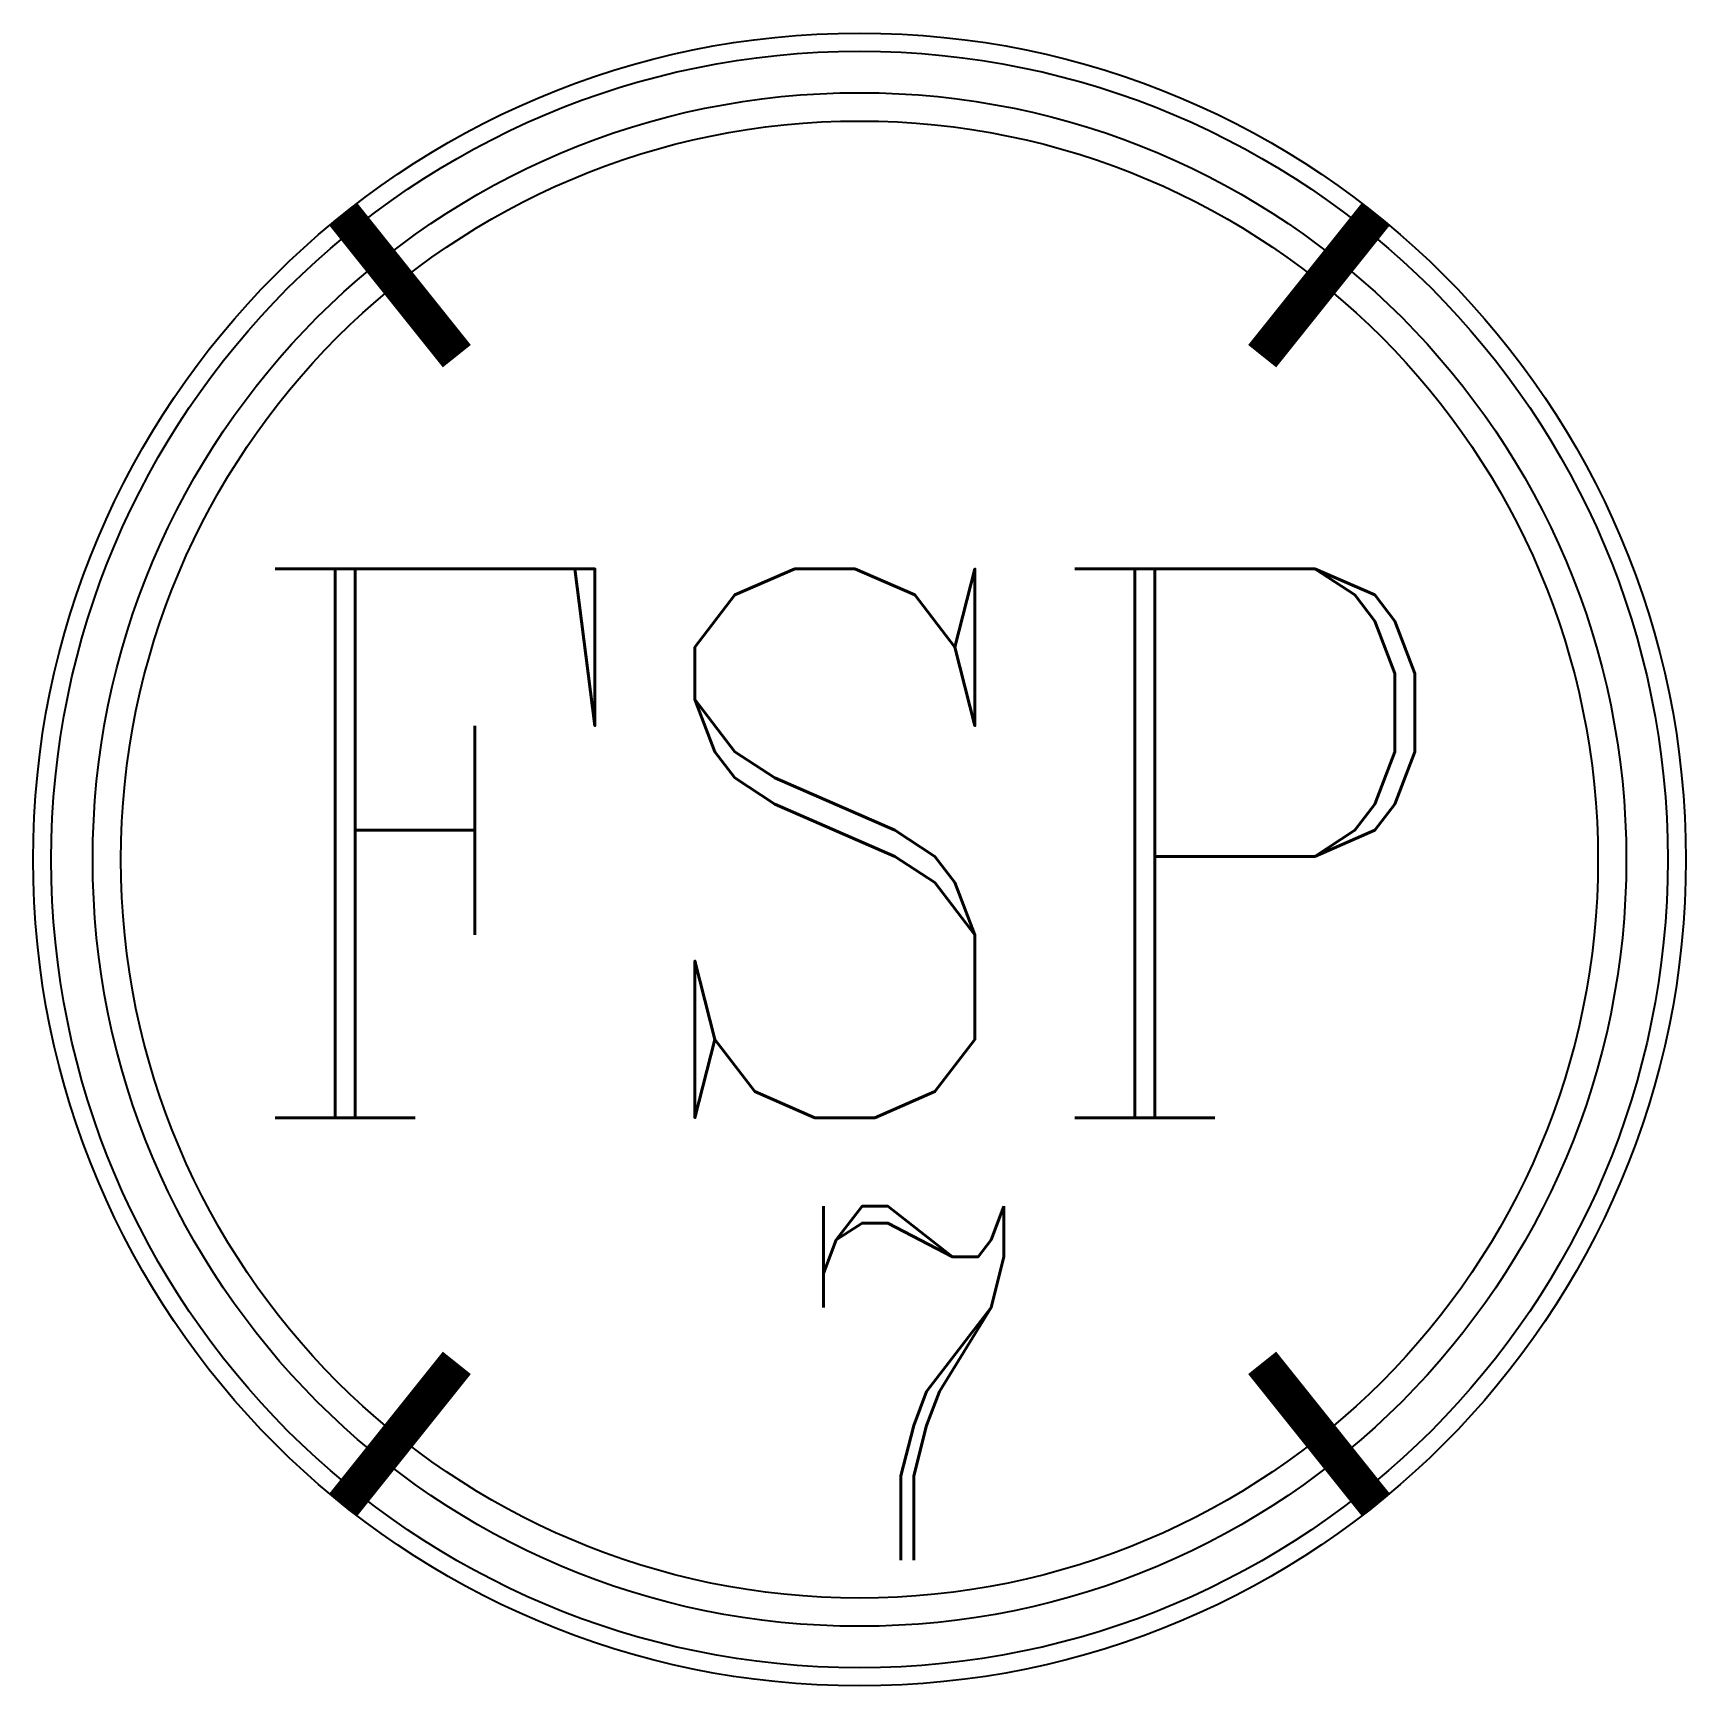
# Model space of a CAD drawing. Header units: inches. Extents: x -17.3 to 17.3, y -17.3 to 17.3.
import ezdxf

# ---------------------------------------------------------------- set-up
doc = ezdxf.new("R2010")
doc.units = ezdxf.units.IN
doc.header["$LTSCALE"] = 48
doc.header["$MEASUREMENT"] = 0
doc.styles.add('SIMPLEX85', font='SIMPLEX.shx', dxfattribs={"width": 0.85})

msp = doc.modelspace()

# ---------------------------------------------------------------- wipeouts: each hides what was drawn before it
msp.add_wipeout([(0, 17.147), (-12.125, 12.125), (-17.147, 0), (-12.125, -12.125), (0, -17.147), (12.125, -12.125), (17.147, 0), (12.125, 12.125)])

# ---------------------------------------------------------------- next in the draw order: linework, layer by layer
at = {"linetype": 'Continuous', "const_width": 0.75}
for points in [[(-8.41, 10.538), (-10.784, 13.506)], [(8.426, 10.538), (10.801, 13.506)], [(-8.41, -10.507), (-10.784, -13.475)], [(8.426, -10.507), (10.801, -13.475)]]:
    msp.add_lwpolyline(points, dxfattribs=at)
at = {"linetype": 'Continuous'}
for radius in [17.276, 16.896, 16.03, 15.438]:
    msp.add_circle((0.008, 0.015), radius, dxfattribs=at)

# ---------------------------------------------------------------- next in the draw order: texts
at = {"linetype": 'Continuous', "attachment_point": 1, "style": 'SIMPLEX85'}
for s, insert, char_height, width in [('{\\Fcomplex|c0;FSP}', (-13.046, 6.091), 11.475, 31.71563), ('{\\Fcomplex|c0;7}', (-1.555, -7.232), 7.40137, 20.45655)]:
    msp.add_mtext(s, dxfattribs=dict(at, insert=insert, char_height=char_height, width=width))

doc.saveas('drawing.dxf')
